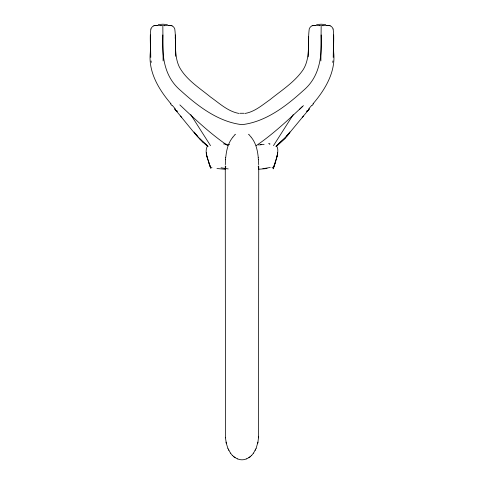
<?xml version="1.0" encoding="UTF-8"?>
<svg xmlns="http://www.w3.org/2000/svg" width="484" height="484" viewBox="0 0 484 484"><rect width="100%" height="100%" fill="white"/><g stroke="black" fill="none" stroke-linecap="round" stroke-linejoin="round"><path stroke-width="0.73" d="M171.027 103.854C158.873 89.649 148.267 72.152 150.288 52.708C150.802 44.837 149.598 36.796 150.905 29.004M162.842 26.378L163.114 60.936M311.787 25.936A5.584 5.584 0 0 0 309.24 29.01C307.382 42.471 310.782 57.287 303.256 69.545C294.774 82.08 281.597 90.284 270.018 99.662C262.292 105.046 254.638 111.858 245.043 113.438M321.158 26.378L320.886 60.936M321.158 34.963C321.969 55.654 320.366 76.393 303.081 90.756C286.014 106.268 265.595 121.914 242 124.66C218.405 121.914 197.986 106.268 180.919 90.756C163.634 76.393 162.031 55.654 162.842 34.963M333.095 29.004C334.402 36.796 333.198 44.837 333.712 52.708C335.733 72.152 325.127 89.649 312.973 103.854M225.447 437.839L225.266 165.855M276.999 156.671L277.689 152.847C276.909 159.774 268.396 182.952 277.005 156.592C277.689 153.071 278.76 148.715 276.352 145.587M308.689 36.796L308.229 56.912M207.648 145.587C203.667 152.248 208.628 160.531 210.334 167.095M206.995 156.568L210.334 166.877M225.296 164.687L225.55 159.744M225.235 168.771L225.822 166.581M258.553 437.839L258.734 165.855M333.228 57.421L333.627 34.963M258.668 436.278L257.936 442.146L256.133 448.281M225.732 157.651C226.415 150.421 228.091 142.895 232.852 137.178M332.714 62.394L332.925 60.936M257.651 443.459L257.936 442.128M273.642 167.137L275.075 163.235M253.525 453.115L256.133 448.263M255.177 450.35L255.673 449.334M293.207 114.69L273.472 145.672M253.525 453.091L251.656 455.39M289.94 131.993L284.525 138.503L276.11 146.271M312.053 105.579L313.408 103.866M233.028 136.954L234.873 134.812M307.419 111.278L309.361 108.894L285.881 137.262L275.959 146.495M302.246 117.533L303.486 116.051M311.672 105.427L308.683 108.93M285.881 137.262L289.281 133.342M286.365 136.7L289.753 132.816M306.451 111.453L307.419 110.382M235.055 134.625L235.424 134.25M285.161 138.013L277.38 145.388L285.481 137.692M251.656 455.365L249.599 457.186L246.658 458.862M302.524 106.45C287.774 120.298 272.934 134.25 256.181 145.672M299.656 109.221L303.444 105.621M250.301 456.618L248.885 457.664M153.525 25.912L154.323 25.652M246.658 458.838L244.347 459.564A11.888 11.888 0 0 1 239.647 459.564L237.341 458.838M312.053 25.827L312.646 25.652M160.936 25.652L164.651 25.664M319.252 25.652L322.973 25.664M158.262 24.563L162.842 24.2L167.422 24.563M316.578 24.563L321.158 24.2L325.738 24.563M267.035 168.529L258.547 169.279M264.095 144.377L260.622 144.668M244.13 113.274L239.87 113.274M225.447 169.279L216.965 168.529M238.957 113.438C227.885 111.459 219.294 103.183 210.395 96.921C199.347 87.822 186.322 79.872 179.328 66.955C173.617 55.067 176.503 41.576 174.772 29.004A5.584 5.584 0 0 0 172.213 25.936M329.677 25.652L330.475 25.912M171.354 25.652L172.159 25.912M237.341 458.862L234.401 457.186L232.344 455.365M227.819 145.672C210.455 133.808 195.1 119.288 179.842 104.889M235.115 457.664L233.699 456.618M207.89 146.271L199.475 138.503M202.245 141.473L208.041 146.495M202.796 142L193.582 132.035L174.639 108.894L176.581 111.278M206.62 145.388L198.839 138.013M248.576 134.25L248.939 134.619M249.121 134.812L250.966 136.948M232.344 455.39L230.475 453.091M176.581 110.382L177.549 111.453M197.545 136.313L194.06 131.993M194.247 132.816L198.119 137.262M175.317 108.93L172.328 105.427M180.514 116.051L181.754 117.533M170.592 103.866L171.947 105.579M251.142 137.172C255.903 142.889 257.585 150.427 258.268 157.657M230.475 453.115L227.867 448.263M210.528 145.672L190.793 114.69M228.327 449.334L228.823 450.35M258.178 166.581L258.765 168.771M227.867 448.281L226.349 443.459L225.447 437.82M208.925 163.235L210.352 167.137M226.064 442.128L226.349 443.459M206.505 154.196L206.311 152.847L207.025 156.792M151.075 60.936L151.286 62.394M258.45 159.75L258.704 164.687M175.734 56.307L175.311 34.963M150.772 57.421L150.373 34.963M258.184 157.657A110.473 96.867 19.4 0 1 258.371 159.75M225.465 159.744A110.437 96.988 -18.5 0 1 225.641 157.651M154.396 25.676A15.167 3.83 15.2 0 1 157.246 25.44M150.917 29.01A5.584 5.584 0 0 1 153.47 25.936M330.53 25.936A5.584 5.584 0 0 1 333.083 29.01M326.754 25.44A15.167 3.86 -15.1 0 1 329.64 25.694A15.167 3.83 -15.2 0 0 322.889 25.731M312.591 25.664A15.167 3.884 15.4 0 1 315.399 25.386M168.62 25.44A15.167 3.86 -15.1 0 1 171.324 25.694A15.167 3.83 -15.2 0 0 164.572 25.731M154.36 25.694A15.167 3.86 15.1 0 1 161.003 25.706M312.676 25.694A15.167 3.86 15.1 0 1 319.319 25.706M272.014 167.282A21.623 1.724 -3 0 1 273.012 168.341M270.253 167.434A21.623 1.077 -6.7 0 1 262.897 168.656M210.988 168.341A21.623 1.724 3 0 1 211.986 167.282M228.206 168.922A21.877 1.059 8.2 0 1 221.061 167.767M261.154 144.752A20.128 2.148 -0.3 0 1 258.45 144.922M268.62 143.579A19.372 1.18 -2.2 0 1 269.461 144.25M229.585 144.637A19.499 0.714 6 0 1 223.541 143.917M175.317 38.744L175.311 36.796L175.311 38.744"/></g></svg>
